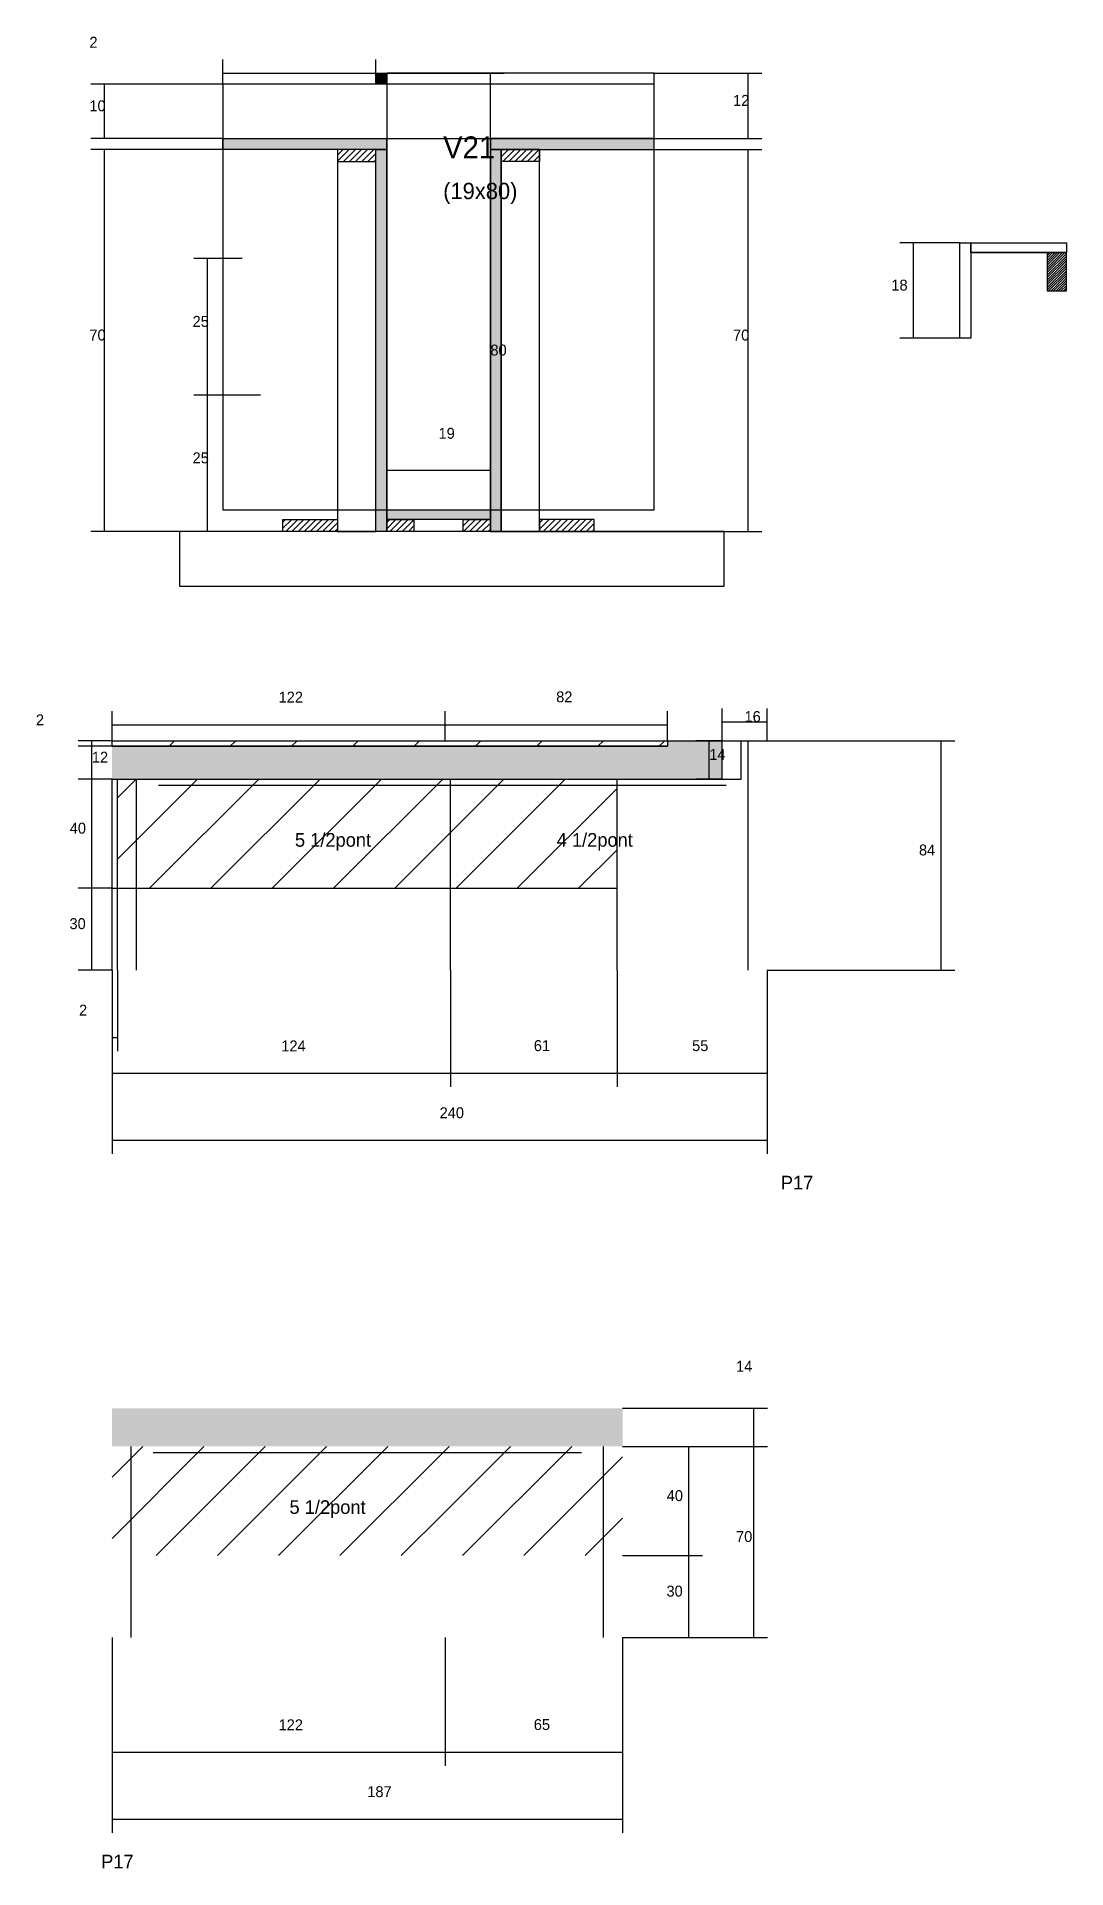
# Model space of a CAD drawing. Header units: metres. Extents: x 130282 to 131544, y 28721 to 29392.
# Drawn here: x 131167 to 131544, y 28721 to 29392 of the extents above; entities outside this region: 2.
import ezdxf

# ---------------------------------------------------------------- set-up
doc = ezdxf.new("R2010")
doc.units = ezdxf.units.M
for name, color, linetype in [('CONCRETO', 251, 'Continuous'), ('COTA', 4, 'Continuous'), ('Cota Seção (2x)', 4, 'Continuous'), ('Hachura', 253, 'Continuous'), ('Madeira', 126, 'Continuous'), ('NOMENCLATURA', 7, 'Continuous'), ('Painéis', 200, 'Continuous'), ('SARR_2.2x7', 40, 'Continuous'), ('Texto Seção', 7, 'Continuous')]:
    doc.layers.add(name, color=color, linetype=linetype)

msp = doc.modelspace()

# ---------------------------------------------------------------- hatches: boundary and pattern name
at = {"layer": 'COTA'}
h = msp.add_hatch(dxfattribs=at)
h.set_pattern_fill('AR-CONC', scale=0.03)
h.paths.add_polyline_path([(131417.9, 29120.2), (131417.9, 29134.2), (131397.9, 29134.2), (131397.9, 29132.2), (131194.4, 29132.2), (131194.4, 29120.2)])
h = msp.add_hatch(dxfattribs=at)
h.set_pattern_fill('AR-CONC', scale=0.03)
h.paths.add_polyline_path([(131194.4, 28889.6), (131194.4, 28875.6), (131381.4, 28875.6), (131381.4, 28889.6)])
at = {"layer": 'Hachura'}
h = msp.add_hatch(color=8, dxfattribs=at)
h.dxf.hatch_style = 1
h.paths.add_polyline_path([(131291, 29378.9), (131295, 29378.9), (131295, 29378.9), (131295, 29374.9), (131295, 29374.9), (131291, 29374.9), (131291, 29374.9), (131291, 29378.9)])
h = msp.add_hatch(color=8, dxfattribs=at)
h.dxf.hatch_style = 1
h.paths.add_polyline_path([(131235, 29350.9), (131235, 29354.9), (131235, 29354.9), (131295, 29354.9), (131295, 29354.9), (131295, 29350.9), (131295, 29350.9), (131235, 29350.9)])
h = msp.add_hatch(color=8, dxfattribs=at)
h.dxf.hatch_style = 1
h.paths.add_polyline_path([(131393, 29350.9), (131393, 29354.9), (131393, 29354.9), (131333, 29354.9), (131333, 29354.9), (131333, 29350.9), (131333, 29350.9), (131393, 29350.9)])
h = msp.add_hatch(dxfattribs=at)
h.set_pattern_fill('ANSI31', scale=0.5)
h.paths.add_polyline_path([(131277, 29350.9), (131277, 29346.5), (131277, 29346.5), (131291, 29346.5), (131291, 29346.5), (131291, 29350.9), (131291, 29350.9), (131277, 29350.9)])
h = msp.add_hatch(color=8, dxfattribs=at)
h.dxf.hatch_style = 1
h.paths.add_polyline_path([(131291, 29350.9), (131295, 29350.9), (131295, 29350.9), (131295, 29210.9), (131295, 29210.9), (131291, 29210.9), (131291, 29210.9), (131291, 29350.9)])
h = msp.add_hatch(color=8, dxfattribs=at)
h.dxf.hatch_style = 1
h.paths.add_polyline_path([(131337, 29350.9), (131333, 29350.9), (131333, 29350.9), (131333, 29210.9), (131333, 29210.9), (131337, 29210.9), (131337, 29210.9), (131337, 29350.9)])
h = msp.add_hatch(dxfattribs=at)
h.set_pattern_fill('ANSI31', scale=0.5)
h.paths.add_polyline_path([(131351, 29350.9), (131351, 29346.5), (131351, 29346.5), (131337, 29346.5), (131337, 29346.5), (131337, 29350.9), (131337, 29350.9), (131351, 29350.9)])
h = msp.add_hatch(dxfattribs=at)
h.set_pattern_fill('ANSI31', scale=0.5)
h.paths.add_polyline_path([(131257, 29210.9), (131257, 29215.3), (131257, 29215.3), (131277, 29215.3), (131277, 29215.3), (131277, 29210.9), (131277, 29210.9), (131257, 29210.9)])
h = msp.add_hatch(color=8, dxfattribs=at)
h.dxf.hatch_style = 1
h.paths.add_polyline_path([(131295, 29215.3), (131295, 29218.9), (131295, 29218.9), (131333, 29218.9), (131333, 29218.9), (131333, 29215.3), (131333, 29215.3), (131295, 29215.3)])
h = msp.add_hatch(dxfattribs=at)
h.set_pattern_fill('ANSI31', scale=0.5)
h.paths.add_polyline_path([(131295, 29210.9), (131295, 29215.3), (131295, 29215.3), (131305, 29215.3), (131305, 29215.3), (131305, 29210.9), (131305, 29210.9), (131295, 29210.9)])
h = msp.add_hatch(dxfattribs=at)
h.set_pattern_fill('ANSI31', scale=0.5)
h.paths.add_polyline_path([(131323, 29210.9), (131323, 29215.3), (131323, 29215.3), (131333, 29215.3), (131333, 29215.3), (131333, 29210.9), (131333, 29210.9), (131323, 29210.9)])
h = msp.add_hatch(dxfattribs=at)
h.set_pattern_fill('ANSI31', scale=0.5)
h.paths.add_polyline_path([(131371, 29210.9), (131371, 29215.3), (131371, 29215.3), (131351, 29215.3), (131351, 29215.3), (131351, 29210.9), (131351, 29210.9), (131371, 29210.9)])
h = msp.add_hatch(dxfattribs=at)
h.set_pattern_fill('ANSI31', scale=5)
h.paths.add_polyline_path([(131316.4, 29132.2), (131316.4, 29134.2), (131196.4, 29134.2), (131196.4, 29132.2)])
h = msp.add_hatch(dxfattribs=at)
h.set_pattern_fill('ANSI31', scale=5)
h.paths.add_polyline_path([(131397.9, 29132.2), (131397.9, 29134.2), (131316.4, 29134.2), (131316.4, 29132.2)])
h = msp.add_hatch(dxfattribs=at)
h.set_pattern_fill('ANSI31', scale=5)
h.paths.add_polyline_path([(131318.4, 29120.2), (131196.4, 29120.2), (131196.4, 29080.2), (131318.4, 29080.2)])
h = msp.add_hatch(dxfattribs=at)
h.set_pattern_fill('ANSI31', scale=5)
h.paths.add_polyline_path([(131318.4, 29120.2), (131318.4, 29080.2), (131379.4, 29080.2), (131379.4, 29120.2)])
h = msp.add_hatch(dxfattribs=at)
h.set_pattern_fill('ANSI31', scale=5)
h.paths.add_polyline_path([(131194.4, 28875.6), (131194.4, 28835.6), (131316.4, 28835.6), (131316.4, 28875.6)])
h = msp.add_hatch(dxfattribs=at)
h.set_pattern_fill('ANSI31', scale=5)
h.paths.add_polyline_path([(131316.4, 28875.6), (131316.4, 28835.6), (131381.4, 28835.6), (131381.4, 28875.6)])
at = {"layer": 'Madeira'}
h = msp.add_hatch(dxfattribs=at)
h.set_pattern_fill('ANSI31', scale=0.2)
h.paths.add_polyline_path([(131544, 29313.1), (131537, 29313.1), (131537, 29299.1), (131544, 29299.1)])

# ---------------------------------------------------------------- linework, layer by layer
at = {"layer": 'CONCRETO'}
for points in [[(131295, 29374.9), (131235, 29374.9), (131235, 29354.9), (131295, 29354.9), (131295, 29218.9), (131333, 29218.9), (131333, 29344.9), (131333, 29354.9), (131393, 29354.9)], [(131393, 29354.9), (131393, 29378.9), (131295, 29378.9)]]:
    msp.add_lwpolyline(points, dxfattribs=at)
for points in [[(131235, 29218.9), (131393, 29218.9), (131393, 29374.9), (131235, 29374.9)], [(131295, 29354.9), (131393, 29354.9), (131393, 29378.9), (131295, 29378.9)]]:
    msp.add_lwpolyline(points, close=True, dxfattribs=at)
at = {"layer": 'COTA'}
for p, q in [((131235, 29374.9), (131235, 29383.9)), ((131291, 29378.9), (131291, 29383.9)), ((131235, 29374.9), (131186.6, 29374.9)), ((131191.6, 29354.9), (131191.6, 29374.9)), ((131235, 29378.9), (131291, 29378.9)), ((131393, 29378.9), (131432.4, 29378.9)), ((131427.4, 29354.9), (131427.4, 29378.9)), ((131235, 29354.9), (131186.6, 29354.9)), ((131393, 29354.9), (131432.4, 29354.9)), ((131235, 29350.9), (131186.6, 29350.9)), ((131191.6, 29210.9), (131191.6, 29350.9)), ((131351, 29350.9), (131432.4, 29350.9)), ((131427.4, 29210.9), (131427.4, 29350.9)), ((131242, 29310.9), (131224.4, 29310.9)), ((131229.4, 29260.9), (131229.4, 29310.9)), ((131242, 29260.9), (131224.4, 29260.9)), ((131248.8, 29260.9), (131224.4, 29260.9)), ((131229.4, 29210.9), (131229.4, 29260.9)), ((131257, 29210.9), (131186.6, 29210.9)), ((131248.8, 29210.9), (131224.4, 29210.9)), ((131371, 29210.9), (131432.4, 29210.9)), ((131417.9, 29134.2), (131417.9, 29146.1)), ((131434.4, 29134.2), (131434.4, 29146.1)), ((131194.4, 29134.2), (131194.4, 29145.1)), ((131194.4, 29140.1), (131316.4, 29140.1)), ((131316.4, 29134.2), (131316.4, 29145.1)), ((131316.4, 29134.2), (131316.4, 29145.1)), ((131316.4, 29140.1), (131397.9, 29140.1)), ((131397.9, 29134.2), (131397.9, 29145.1)), ((131417.9, 29141.1), (131434.4, 29141.1)), ((131194.4, 29134.2), (131182, 29134.2)), ((131187, 29132.2), (131187, 29134.2)), ((131417.9, 29134.2), (131408.2, 29134.2)), ((131413.2, 29120.2), (131413.2, 29134.2)), ((131434.4, 29134.2), (131503.1, 29134.2)), ((131498.1, 29050.2), (131498.1, 29134.2)), ((131194.4, 29132.2), (131182, 29132.2)), ((131194.4, 29132.2), (131182, 29132.2)), ((131187, 29120.2), (131187, 29132.2)), ((131194.4, 29120.2), (131182, 29120.2)), ((131194.4, 29120.2), (131182, 29120.2)), ((131187, 29080.2), (131187, 29120.2)), ((131417.9, 29120.2), (131408.2, 29120.2)), ((131194.4, 29080.2), (131182, 29080.2)), ((131194.4, 29080.2), (131182, 29080.2)), ((131187, 29050.2), (131187, 29080.2)), ((131194.4, 29050.2), (131182, 29050.2)), ((131194.4, 29050.2), (131194.4, 29007.4)), ((131194.4, 29050.2), (131194.4, 28982.8)), ((131194.4, 29050.2), (131194.4, 29020.5)), ((131196.4, 29050.2), (131196.4, 29020.5)), ((131318.4, 29050.2), (131318.4, 29007.4)), ((131318.4, 29050.2), (131318.4, 29007.4)), ((131379.4, 29050.2), (131379.4, 29007.4)), ((131379.4, 29050.2), (131379.4, 29007.4)), ((131434.4, 29050.2), (131434.4, 28982.8)), ((131434.4, 29050.2), (131503.1, 29050.2)), ((131434.4, 29050.2), (131434.4, 29007.4)), ((131194.4, 29025.5), (131196.4, 29025.5)), ((131194.4, 29012.4), (131318.4, 29012.4)), ((131318.4, 29012.4), (131379.4, 29012.4)), ((131379.4, 29012.4), (131434.4, 29012.4)), ((131194.4, 28987.8), (131434.4, 28987.8)), ((131381.4, 28875.6), (131410.7, 28875.6)), ((131405.7, 28835.6), (131405.7, 28875.6)), ((131381.4, 28835.6), (131410.7, 28835.6)), ((131381.4, 28835.6), (131410.7, 28835.6)), ((131405.7, 28805.6), (131405.7, 28835.6)), ((131194.4, 28805.6), (131194.4, 28758.6)), ((131194.4, 28805.6), (131194.4, 28734)), ((131316.4, 28805.6), (131316.4, 28758.6)), ((131316.4, 28805.6), (131316.4, 28758.6)), ((131381.4, 28805.6), (131381.4, 28758.6)), ((131381.4, 28805.6), (131381.4, 28734)), ((131381.4, 28805.6), (131410.7, 28805.6)), ((131194.4, 28763.6), (131316.4, 28763.6)), ((131316.4, 28763.6), (131381.4, 28763.6)), ((131194.4, 28739), (131381.4, 28739))]:
    msp.add_line(p, q, dxfattribs=at)
at = {"layer": 'Cota Seção (2x)'}
for p, q in [((131295, 29378.9), (131338, 29378.9)), ((131333, 29218.9), (131333, 29378.9)), ((131505, 29316.7), (131483, 29316.7)), ((131488, 29281.7), (131488, 29316.7)), ((131505, 29281.7), (131483, 29281.7)), ((131295, 29218.9), (131295, 29238.4)), ((131295, 29233.4), (131333, 29233.4)), ((131333, 29218.9), (131333, 29238.4)), ((131295, 29218.9), (131338, 29218.9)), ((131381.4, 28889.6), (131434.5, 28889.6)), ((131429.5, 28875.6), (131429.5, 28889.6)), ((131381.4, 28875.6), (131434.5, 28875.6)), ((131381.4, 28875.6), (131434.5, 28875.6)), ((131429.5, 28805.6), (131429.5, 28875.6)), ((131381.4, 28805.6), (131434.5, 28805.6))]:
    msp.add_line(p, q, dxfattribs=at)
at = {"layer": 'Madeira'}
for points in [[(131277, 29350.9), (131277, 29346.5), (131291, 29346.5), (131291, 29350.9)], [(131277, 29210.9), (131291, 29210.9), (131291, 29350.9), (131277, 29350.9)], [(131351, 29350.9), (131351, 29346.5), (131337, 29346.5), (131337, 29350.9)], [(131351, 29350.9), (131337, 29350.9), (131337, 29210.9), (131351, 29210.9)], [(131544, 29313.1), (131537, 29313.1), (131537, 29299.1), (131544, 29299.1)], [(131257, 29210.9), (131257, 29215.3), (131277, 29215.3), (131277, 29210.9)], [(131295, 29210.9), (131295, 29215.3), (131305, 29215.3), (131305, 29210.9)], [(131323, 29210.9), (131323, 29215.3), (131333, 29215.3), (131333, 29210.9)], [(131371, 29210.9), (131371, 29215.3), (131351, 29215.3), (131351, 29210.9)], [(131219.1, 29190.9), (131418.7, 29190.9), (131418.7, 29210.9), (131219.1, 29210.9)]]:
    msp.add_lwpolyline(points, close=True, dxfattribs=at)
at = {"layer": 'Painéis'}
for p, q in [((131235, 29354.9), (131295, 29354.9)), ((131235, 29350.9), (131235, 29354.9)), ((131295, 29350.9), (131295, 29354.9)), ((131333, 29354.9), (131393, 29354.9)), ((131333, 29350.9), (131333, 29354.9)), ((131393, 29350.9), (131393, 29354.9)), ((131295, 29210.9), (131295, 29350.9)), ((131333, 29210.9), (131333, 29350.9)), ((131509, 29316.7), (131544, 29316.7)), ((131509, 29313.1), (131544, 29313.1)), ((131295, 29218.9), (131333, 29218.9)), ((131295, 29215.3), (131295, 29218.9)), ((131333, 29215.3), (131333, 29218.9)), ((131194.4, 29134.2), (131397.9, 29134.2)), ((131397.9, 29134.2), (131417.9, 29134.2)), ((131417.9, 29134.2), (131434.4, 29134.2)), ((131417.9, 29120.2), (131417.9, 29134.2)), ((131194.4, 29132.2), (131397.9, 29132.2)), ((131194.4, 29120.2), (131417.9, 29120.2)), ((131194.4, 29050.2), (131194.4, 29120.2)), ((131196.4, 29050.2), (131196.4, 29120.2)), ((131318.4, 29050.2), (131318.4, 29120.2)), ((131379.4, 29050.2), (131379.4, 29120.2)), ((131194.4, 29080.2), (131379.4, 29080.2))]:
    msp.add_line(p, q, dxfattribs=at)
for points in [[(131291, 29378.9), (131295, 29378.9), (131295, 29374.9), (131291, 29374.9)], [(131235, 29350.9), (131235, 29354.9), (131295, 29354.9), (131295, 29350.9)], [(131393, 29350.9), (131393, 29354.9), (131333, 29354.9), (131333, 29350.9)], [(131291, 29350.9), (131295, 29350.9), (131295, 29210.9), (131291, 29210.9)], [(131337, 29350.9), (131333, 29350.9), (131333, 29210.9), (131337, 29210.9)], [(131509, 29281.7), (131505, 29281.7), (131505, 29316.7), (131509, 29316.7)], [(131295, 29215.3), (131295, 29218.9), (131333, 29218.9), (131333, 29215.3)], [(131397.9, 29132.2), (131194.4, 29132.2), (131194.4, 29134.2), (131397.9, 29134.2)]]:
    msp.add_lwpolyline(points, close=True, dxfattribs=at)
msp.add_lwpolyline([(131509, 29316.7), (131544, 29316.7), (131544, 29313.1), (131509, 29313.1), (131509, 29316.7)], dxfattribs=at)
at = {"layer": 'SARR_2.2x7'}
for p, q in [((131424.9, 29120.2), (131424.9, 29134.2)), ((131427.4, 29050.2), (131427.4, 29134.2)), ((131203.4, 29050.2), (131203.4, 29120.2)), ((131417.9, 29120.2), (131424.9, 29120.2)), ((131211.4, 29118), (131318.4, 29118)), ((131318.4, 29118), (131379.4, 29118)), ((131379.4, 29118), (131419.4, 29118)), ((131201.4, 28805.6), (131201.4, 28875.6)), ((131209.4, 28873.4), (131316.4, 28873.4)), ((131316.4, 28873.4), (131366.4, 28873.4)), ((131374.4, 28805.6), (131374.4, 28875.6))]:
    msp.add_line(p, q, dxfattribs=at)

# ---------------------------------------------------------------- texts
at = {"layer": 'COTA'}
for s, p in [('2', (131186.1, 29388.2)), ('10', (131186.1, 29364.9)), ('12', (131421.9, 29366.9)), ('25', (131223.9, 29285.9)), ('70', (131186.1, 29280.9)), ('70', (131421.9, 29280.9)), ('25', (131223.9, 29235.9)), ('122', (131255.4, 29148.2)), ('82', (131357.1, 29148.3)), ('2', (131166.5, 29139.9)), ('16', (131426.1, 29141.1)), ('12', (131187, 29126.2)), ('14', (131413.2, 29127.2)), ('40', (131178.9, 29100.2)), ('84', (131490, 29092.2)), ('30', (131178.8, 29065.2)), ('2', (131182.3, 29033.5)), ('124', (131256.4, 29020.4)), ('61', (131348.9, 29020.5)), ('55', (131406.9, 29020.5)), ('240', (131314.4, 28995.9)), ('40', (131397.6, 28855.6)), ('30', (131397.5, 28820.6)), ('122', (131255.4, 28771.6)), ('65', (131348.9, 28771.7)), ('187', (131287.9, 28747.1))]:
    msp.add_text(s, height=4, dxfattribs=at).set_placement(p)
at = {"layer": 'Cota Seção (2x)'}
for s, p in [('18', (131479.9, 29299.2)), ('80', (131333, 29275.4)), ('19', (131314, 29244.9)), ('14', (131423, 28903)), ('70', (131423, 28840.6))]:
    msp.add_text(s, height=4, dxfattribs=at).set_placement(p)
at = {"layer": 'NOMENCLATURA'}
for s, p in [('4 1/2pont', (130344.8, 29124.6)), ('5 1/2pont', (131261.4, 29095.4)), ('4 1/2pont', (131357.3, 29095.4)), ('P17', (131439.4, 28969.8)), ('5 1/2pont', (130281.8, 28875.1)), ('5 1/2pont', (131259.4, 28850.9)), ('P17', (131190.4, 28721))]:
    msp.add_text(s, height=5, dxfattribs=at).set_placement(p)
at = {"layer": 'Texto Seção'}
for s, height, p in [('V21', 8, (131315.7, 29347.7)), ('(19x80)', 6, (131315.7, 29332.7))]:
    msp.add_text(s, height=height, dxfattribs=at).set_placement(p)

doc.saveas('drawing.dxf')
